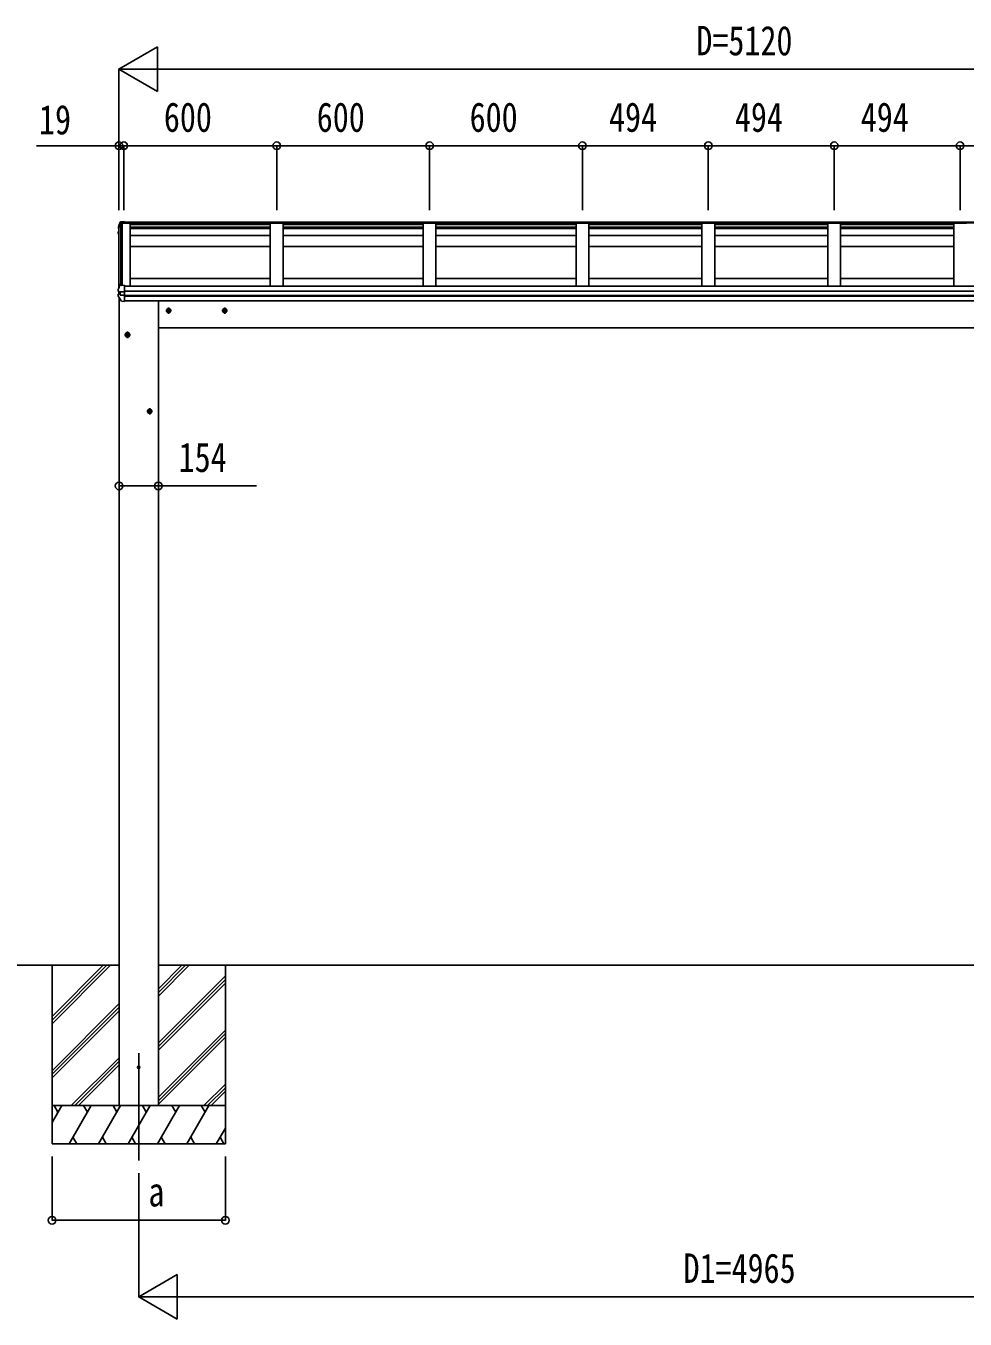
# Model space of a CAD drawing. Units: millimetres, scale not verified. Extents: x -14718 to 14718, y -10395 to 10395.
# Drawn here: x -10570 to -6884, y -6225 to -1153 of the extents above; entities that cross this region are included whole.
import ezdxf
from ezdxf.enums import TextEntityAlignment as Align

# ---------------------------------------------------------------- set-up
doc = ezdxf.new("R2010")
doc.units = ezdxf.units.MM
doc.header["$LTSCALE"] = 50
for name, color, linetype in [('0-3_YKK_12', 2, 'Continuous'), ('0-4_YKK_13', 4, 'Continuous'), ('0-5_YKK_A1', 4, 'Continuous'), ('0-6_YKK_D', 6, 'Continuous')]:
    doc.layers.add(name, color=color, linetype=linetype)
doc.styles.add('ＭＳ ゴシック', font='')
doc.styles.get('ＭＳ ゴシック').set_extended_font_data('MS Gothic')

msp = doc.modelspace()

# ---------------------------------------------------------------- linework, layer by layer
at = {"layer": '0-3_YKK_12'}
msp.add_line((-10127.43, -5181.55), (-10127.43, -5602.63), dxfattribs=at)
at = {"layer": '0-4_YKK_13'}
for p, q in [((-10198.11, -1926.48), (-10196.91, -1926.42)), ((-10196.76, -1926.21), (-10197.13, -1923.73)), ((-10196.91, -1926.42), (-10197.13, -1924.93)), ((-10182.93, -1920.5), (-10197.09, -1921.27)), ((-10185.93, -1925.6), (-10196.76, -1926.21)), ((-10196.76, -1926.21), (-10196.76, -1926.63)), ((-10196.76, -1926.59), (-10185.93, -1926.59)), ((-10185.93, -1923.36), (-10185.93, -1926.59)), ((-10185.93, -1923.36), (-10182.93, -1923.36)), ((-10182.93, -1920.5), (-10182.93, -1920.5)), ((-10182.93, -1920.5), (-10182.93, -1922.93)), ((-10182.93, -1923.36), (-10182.93, -1922.93)), ((-10207.81, -1961.47), (-10207.81, -1965.52)), ((-10207.76, -1961.14), (-10207.77, -1961.2)), ((-10207.41, -1942.53), (-10207.41, -1946.55)), ((-10204.93, -1963.89), (-10206.75, -1964.25)), ((-10206.35, -1947.82), (-10204.93, -1948.1)), ((-10204.93, -1959.88), (-10206.07, -1960.02)), ((-10205.78, -1965.58), (-10204.93, -1965.42)), ((-10204.93, -1946.22), (-10205.5, -1946.11)), ((-10204.93, -1946.57), (-10205.5, -1946.46)), ((-10182.93, -2170.75), (-10182.93, -2170.43)), ((-10182.93, -2171.44), (-10182.93, -2170.75)), ((-10182.93, -2193.65), (-10182.93, -2171.44)), ((-10207.97, -2212.38), (-10207.97, -2205.85)), ((-10207.5, -2193.82), (-10207.5, -2187.32)), ((-10199.93, -2203.47), (-10207.16, -2204.87)), ((-10206.64, -2194.82), (-10206.7, -2194.8)), ((-10206.64, -2194.82), (-10206.63, -2194.81)), ((-10199.38, -2195.75), (-10205.76, -2194.96)), ((-10199.93, -2195.68), (-10199.93, -2209.48)), ((-10182.93, -2195.75), (-10197.72, -2195.84)), ((-10182.93, -2209.6), (-10197.72, -2209.4)), ((-10182.93, -2194.91), (-10182.93, -2193.65)), ((-10182.93, -2195.75), (-10182.93, -2194.91)), ((-10182.93, -2209.6), (-10182.93, -2195.75)), ((-10182.93, -2211.51), (-10182.93, -2209.6)), ((-10182.93, -2213.03), (-10182.93, -2211.51)), ((-10182.93, -2233.51), (-10182.93, -2213.03)), ((-10195.31, -2232.82), (-10195.3, -2232.84)), ((-10182.93, -2233.91), (-10194.52, -2233.28)), ((-10182.93, -2233.91), (-10182.93, -2233.51)), ((-10021.44, -2269.8), (-9998.44, -2269.8)), ((-10009.94, -2282.31), (-10009.94, -2257.29)), ((-9801.44, -2269.8), (-9778.44, -2269.8)), ((-9789.94, -2282.31), (-9789.94, -2257.29)), ((-10182.94, -2364.8), (-10159.94, -2364.8)), ((-10171.44, -2377.31), (-10171.44, -2352.29)), ((-10095.94, -2664.8), (-10072.94, -2664.8)), ((-10084.44, -2677.31), (-10084.44, -2652.29))]:
    msp.add_line(p, q, dxfattribs=at)
for points in [[(-10199.74, -1922.48), (-10203.98, -1933.09), (-10207.33, -1942.04), (-10207.39, -1942.31), (-10207.4, -1942.37)], [(-10199.74, -1926.05), (-10200.73, -1928.54), (-10201.72, -1931.04), (-10202.69, -1933.54), (-10203.64, -1936.04), (-10204.58, -1938.55), (-10205.51, -1941.07), (-10206.43, -1943.59), (-10207.33, -1946.11)], [(-10182.93, -1922.93), (-10197.13, -1923.73), (-10197.13, -1924.93), (-10198.25, -1924.99)], [(-10196.83, -1926.63), (-10196.91, -1926.07), (-10196.91, -1926.42)], [(-10207.77, -1961.16), (-10207.8, -1961.33), (-10207.8, -1961.47)], [(-10207.64, -1966.16), (-10206.17, -1968.71), (-10204.93, -1970.83)], [(-10207.4, -1942.37), (-10207.4, -1942.48), (-10207.4, -1942.53)], [(-10199.57, -2166.18), (-10200.6, -2168.76), (-10201.63, -2171.35), (-10202.63, -2173.94), (-10203.62, -2176.54), (-10204.6, -2179.14), (-10205.56, -2181.75), (-10206.51, -2184.37), (-10207.45, -2186.98)], [(-10182.93, -2170.43), (-10196.93, -2171.11), (-10196.93, -2165.46), (-10198.69, -2165.56)], [(-10207.45, -2186.98), (-10207.5, -2187.19), (-10207.5, -2187.32)], [(-10204.16, -2195.04), (-10205.39, -2195), (-10206.63, -2194.81)], [(-10199.38, -2195.75), (-10199.13, -2195.78), (-10198.98, -2195.79)], [(-10009.94, -2277.31), (-10016.44, -2273.55), (-10016.44, -2266.05), (-10009.94, -2262.29)], [(-10009.94, -2277.31), (-10003.44, -2273.55), (-10003.44, -2266.05), (-10009.94, -2262.29)], [(-9789.94, -2277.31), (-9796.44, -2273.55), (-9796.44, -2266.05), (-9789.94, -2262.29)], [(-9789.94, -2277.31), (-9783.44, -2273.55), (-9783.44, -2266.05), (-9789.94, -2262.29)], [(-10171.44, -2372.31), (-10177.94, -2368.55), (-10177.94, -2361.05), (-10171.44, -2357.29)], [(-10171.44, -2372.31), (-10164.94, -2368.55), (-10164.94, -2361.05), (-10171.44, -2357.29)], [(-10084.44, -2672.31), (-10090.94, -2668.55), (-10090.94, -2661.05), (-10084.44, -2657.29)], [(-10084.44, -2672.31), (-10077.94, -2668.55), (-10077.94, -2661.05), (-10084.44, -2657.29)]]:
    msp.add_lwpolyline(points, dxfattribs=at)
for centre, radius in [((-10009.94, -2269.8), 8.5), ((-10009.94, -2269.8), 7.7), ((-10009.94, -2269.8), 6.5), ((-9789.94, -2269.8), 8.5), ((-9789.94, -2269.8), 7.7), ((-9789.94, -2269.8), 6.5), ((-10171.44, -2364.8), 8.5), ((-10171.44, -2364.8), 7.7), ((-10171.44, -2364.8), 6.5), ((-10084.44, -2664.8), 8.5), ((-10084.44, -2664.8), 7.7), ((-10084.44, -2664.8), 6.5), ((-10127.43, -5237.5), 5)]:
    msp.add_circle(centre, radius, dxfattribs=at)
for centre, radius, start, end in [((-9736, -2113.04), 498.52, 158.04646, 160.43093), ((-10198.16, -1926.69), 1.7, 92.9577, 157.99775), ((-10197.51, -1923.86), 2.62, 80.76, 148.16555), ((-10198.09, -1926.78), 0.3, 92.95769, 158.00506), ((-10206.51, -1965.52), 1.3, 100.8784, 209.72862), ((-10206.5, -1961.43), 1.3, 99.76805, 169.97457), ((-10206.11, -1946.55), 1.3, 160.55137, 259.11062), ((-10206.05, -1962.35), 2.32, 92.65141, 119.69627), ((-10205.73, -1965.88), 0.299, 100.87832, 209.80871), ((-9773.17, -1717.26), 499.04, 209.85327, 210.09589), ((-9773.17, -1717.61), 499.04, 209.85327, 210.09589), ((-10205.44, -1946.17), 0.299, 160.48478, 259.11069), ((-10205.44, -1945.82), 0.3, 212.93591, 259.04607), ((-10198.64, -2166.56), 1, 92.95955, 157.94622), ((-10206.98, -2205.85), 0.998, 100.914, 179.94879), ((-10206.97, -2212.38), 1, 180, 210.67851), ((-9813.03, -1978.68), 459.05, 210.67556, 213.61643), ((-10206.5, -2193.82), 1, 180, 258.54639), ((-10200.27, -2193.12), 16.37, 271.41275, 274.51688), ((-10194.46, -2232.28), 1, 213.61937, 266.89265)]:
    msp.add_arc(centre, radius, start, end, dxfattribs=at)
for centre, major_axis, ratio, start_param, end_param in [((-10198.93, -2209.28), (1, 0.195), 0.067217, 3.1284981, 3.4826308), ((-10199.08, -2188.23), (-9.96, 2.12), 0.734427, 1.7356015, 1.8609052), ((-10199.08, -2217), (9.97, 1.96), 0.736539, 1.29146, 1.4167637)]:
    msp.add_ellipse(centre, major_axis=major_axis, ratio=ratio, start_param=start_param, end_param=end_param, dxfattribs=at)
at = {"layer": '0-5_YKK_A1'}
for p, q in [((-10204.93, -1945.19), (-10197.81, -1926.63)), ((-10197.93, -1926.95), (-10197.93, -2165.52)), ((-10197.81, -1926.63), (-10160.93, -1926.63)), ((-10192.23, -2170.88), (-10192.23, -1926.63)), ((-10185.93, -1925.06), (-5103.93, -1925.06)), ((-10160.93, -1926.63), (-10160.93, -2173.46)), ((-9560.93, -1926.63), (-9610.93, -1926.63)), ((-9610.93, -1926.63), (-9610.93, -2173.46)), ((-9560.93, -1926.63), (-9610.93, -1926.63)), ((-9560.93, -1926.63), (-9560.93, -2173.46)), ((-8960.93, -1926.63), (-9010.93, -1926.63)), ((-9010.93, -1926.63), (-9010.93, -2173.46)), ((-8960.93, -1926.63), (-8960.93, -2173.46)), ((-8360.93, -1926.63), (-8410.93, -1926.63)), ((-8410.93, -1926.63), (-8410.93, -2173.46)), ((-8360.93, -1926.63), (-8360.93, -2173.46)), ((-7866.93, -1926.63), (-7916.93, -1926.63)), ((-7916.93, -1926.63), (-7916.93, -2173.46)), ((-7866.93, -1926.63), (-7866.93, -2173.46)), ((-7372.93, -1926.63), (-7422.93, -1926.63)), ((-7422.93, -1926.63), (-7422.93, -2173.46)), ((-7372.93, -1926.63), (-7372.93, -2173.46)), ((-6878.93, -1926.63), (-6928.93, -1926.63)), ((-6928.93, -1926.63), (-6928.93, -2173.46)), ((-10204.93, -1945.19), (-10204.93, -2180.03)), ((-10160.93, -1932.11), (-9610.93, -1932.11)), ((-10160.93, -1942.14), (-9610.93, -1942.14)), ((-10160.93, -1947), (-9610.93, -1947)), ((-10160.93, -1948.51), (-9610.93, -1948.51)), ((-9610.93, -1975.47), (-10160.93, -1975.47)), ((-9010.93, -1932.11), (-9560.93, -1932.11)), ((-9010.93, -1942.14), (-9560.93, -1942.14)), ((-9010.93, -1947), (-9560.93, -1947)), ((-9010.93, -1948.51), (-9560.93, -1948.51)), ((-9010.93, -1975.47), (-9560.93, -1975.47)), ((-8410.93, -1932.11), (-8960.93, -1932.11)), ((-8410.93, -1942.14), (-8960.93, -1942.14)), ((-8410.93, -1947), (-8960.93, -1947)), ((-8410.93, -1948.51), (-8960.93, -1948.51)), ((-8410.93, -1975.47), (-8960.93, -1975.47)), ((-7916.93, -1932.11), (-8360.93, -1932.11)), ((-7916.93, -1942.14), (-8360.93, -1942.14)), ((-7916.93, -1947), (-8360.93, -1947)), ((-7916.93, -1948.51), (-8360.93, -1948.51)), ((-7916.93, -1975.47), (-8360.93, -1975.47)), ((-7866.93, -1932.11), (-7422.93, -1932.11)), ((-7866.93, -1942.14), (-7422.93, -1942.14)), ((-7866.93, -1947), (-7422.93, -1947)), ((-7866.93, -1948.51), (-7422.93, -1948.51)), ((-7866.93, -1975.47), (-7422.93, -1975.47)), ((-6928.93, -1932.11), (-7372.93, -1932.11)), ((-6928.93, -1942.14), (-7372.93, -1942.14)), ((-6928.93, -1947), (-7372.93, -1947)), ((-6928.93, -1948.51), (-7372.93, -1948.51)), ((-6928.93, -1975.47), (-7372.93, -1975.47)), ((-9610.93, -2017.99), (-10160.93, -2017.99)), ((-9010.93, -2017.99), (-9560.93, -2017.99)), ((-8410.93, -2017.99), (-8960.93, -2017.99)), ((-7916.93, -2017.99), (-8360.93, -2017.99)), ((-7866.93, -2017.99), (-7422.93, -2017.99)), ((-6928.93, -2017.99), (-7372.93, -2017.99)), ((-10182.93, -2173.46), (-5106.93, -2173.46)), ((-9610.93, -2144.05), (-10160.93, -2144.05)), ((-9010.93, -2144.05), (-9560.93, -2144.05)), ((-8410.93, -2144.05), (-8960.93, -2144.05)), ((-7916.93, -2144.05), (-8360.93, -2144.05)), ((-7866.93, -2144.05), (-7422.93, -2144.05)), ((-6928.93, -2144.05), (-7372.93, -2144.05)), ((-10204.93, -2195.06), (-10204.93, -2204.44)), ((-10182.93, -2192.99), (-5106.93, -2192.99)), ((-10182.93, -2193.89), (-5106.93, -2193.89)), ((-10182.93, -2211.13), (-5106.93, -2211.13)), ((-10182.93, -2213.09), (-5106.93, -2213.09)), ((-10182.93, -2231.12), (-5106.93, -2231.12)), ((-10050.43, -2337.5), (-5239.43, -2337.5)), ((-10204.43, -4837.5), (-10743.99, -4837.5)), ((-10467.43, -4837.5), (-10467.43, -5537.5)), ((-10467.43, -5038.48), (-10266.45, -4837.5)), ((-10467.43, -5052.62), (-10252.31, -4837.5)), ((-10467.43, -5066.76), (-10238.17, -4837.5)), ((-5239.43, -4837.5), (-10050.43, -4837.5)), ((-10050.43, -4958.13), (-9929.8, -4837.5)), ((-10050.43, -4943.99), (-9943.94, -4837.5)), ((-10049.93, -4929.35), (-9958.08, -4837.5)), ((-9787.43, -4837.5), (-9787.43, -5537.5)), ((-10050.43, -5141.98), (-9787.43, -4878.98)), ((-10050.43, -5156.12), (-9787.43, -4893.12)), ((-10050.43, -5170.26), (-9787.43, -4907.26)), ((-10467.43, -5250.61), (-10204.43, -4987.61)), ((-10467.43, -5264.75), (-10204.43, -5001.75)), ((-10467.43, -5278.89), (-10204.43, -5015.9)), ((-10050.43, -5354.11), (-9787.43, -5091.11)), ((-10050.43, -5368.25), (-9787.43, -5105.25)), ((-10050.43, -5382.39), (-9787.43, -5119.39)), ((-10392.19, -5387.5), (-10204.43, -5199.74)), ((-10378.05, -5387.5), (-10204.43, -5213.88)), ((-10363.9, -5387.5), (-10204.43, -5228.03)), ((-9871.69, -5387.5), (-9787.43, -5303.24)), ((-9857.55, -5387.5), (-9787.43, -5317.38)), ((-9843.4, -5387.5), (-9787.43, -5331.53)), ((-9787.43, -5387.5), (-10467.43, -5387.5)), ((-10467.43, -5453.58), (-10429.28, -5387.5)), ((-10444.28, -5413.48), (-10459.28, -5387.5)), ((-10400.41, -5537.5), (-10313.81, -5387.5)), ((-10328.81, -5413.48), (-10343.81, -5387.5)), ((-10284.94, -5537.5), (-10198.34, -5387.5)), ((-10213.34, -5413.48), (-10228.34, -5387.5)), ((-10049.93, -5387.5), (-10204.93, -5387.5)), ((-10194.93, -5387.5), (-10059.93, -5387.5)), ((-10169.47, -5537.5), (-10082.87, -5387.5)), ((-10097.87, -5413.48), (-10112.87, -5387.5)), ((-10054, -5537.5), (-9967.4, -5387.5)), ((-9982.4, -5413.48), (-9997.4, -5387.5)), ((-9938.53, -5537.5), (-9851.93, -5387.5)), ((-9881.93, -5387.5), (-9866.93, -5413.48)), ((-9823.06, -5537.5), (-9787.43, -5475.78)), ((-10385.42, -5511.52), (-10370.42, -5537.5)), ((-10269.94, -5511.52), (-10254.94, -5537.5)), ((-10154.47, -5511.52), (-10139.48, -5537.5)), ((-10039, -5511.52), (-10024.01, -5537.5)), ((-9923.53, -5511.52), (-9908.54, -5537.5)), ((-9808.06, -5511.52), (-9793.07, -5537.5)), ((-10467.43, -5537.5), (-9787.43, -5537.5))]:
    msp.add_line(p, q, dxfattribs=at)
for points in [[(-10185.93, -1926.63), (-10185.93, -1923.36), (-5103.93, -1923.36)], [(-10204.43, -2218.53), (-10204.43, -4837.5), (-10204.43, -5387.5)], [(-10050.43, -2231.12), (-10050.43, -4837.5), (-10050.43, -5387.5)]]:
    msp.add_lwpolyline(points, dxfattribs=at)
at = {"layer": '0-6_YKK_D'}
for p, q in [((-10204.93, -1323.36), (-10053.38, -1235.86)), ((-10053.38, -1410.86), (-10053.38, -1235.86)), ((-10204.93, -1875.92), (-10204.93, -1322.36)), ((-10204.93, -1323.36), (-10053.38, -1410.86)), ((-10204.93, -1323.36), (-9901.82, -1323.36)), ((-10029.93, -1323.36), (-5259.93, -1323.36)), ((-10204.93, -1875.92), (-10204.93, -1622.36)), ((-10185.93, -1875.92), (-10185.93, -1622.36)), ((-10185.93, -1875.92), (-10185.93, -1622.36)), ((-9585.93, -1875.92), (-9585.93, -1622.36)), ((-9585.93, -1875.92), (-9585.93, -1622.36)), ((-8985.93, -1875.92), (-8985.93, -1622.36)), ((-8985.93, -1875.92), (-8985.93, -1622.36)), ((-8385.93, -1875.92), (-8385.93, -1622.36)), ((-8385.93, -1875.92), (-8385.93, -1622.36)), ((-7891.93, -1875.92), (-7891.93, -1622.36)), ((-7891.93, -1875.92), (-7891.93, -1622.36)), ((-7397.93, -1875.92), (-7397.93, -1622.36)), ((-7397.93, -1875.92), (-7397.93, -1622.36)), ((-6903.93, -1875.92), (-6903.93, -1622.36)), ((-6903.93, -1875.92), (-6903.93, -1622.36)), ((-10204.93, -1623.36), (-10528.73, -1623.36)), ((-10185.93, -1623.36), (-10204.93, -1623.36)), ((-10185.93, -1623.36), (-9585.93, -1623.36)), ((-10185.93, -1623.36), (-10126.43, -1623.36)), ((-9585.93, -1623.36), (-8985.93, -1623.36)), ((-8985.93, -1623.36), (-8385.93, -1623.36)), ((-8385.93, -1623.36), (-7891.93, -1623.36)), ((-7891.93, -1623.36), (-7397.93, -1623.36)), ((-7397.93, -1623.36), (-6903.93, -1623.36)), ((-6903.93, -1623.36), (-6303.93, -1623.36)), ((-10467.43, -5587.5), (-10467.43, -5838.5)), ((-9787.43, -5587.5), (-9787.43, -5838.5)), ((-10127.43, -5652.63), (-10127.43, -6138.5)), ((-9787.43, -5837.5), (-10467.43, -5837.5)), ((-10127.43, -6137.5), (-9975.88, -6050)), ((-9975.88, -6225), (-9975.88, -6050)), ((-10127.43, -6137.5), (-9975.88, -6225)), ((-10127.43, -6137.5), (-9824.32, -6137.5)), ((-9952.43, -6137.5), (-5337.43, -6137.5))]:
    msp.add_line(p, q, dxfattribs=at)
msp.add_lwpolyline([(-10204.43, -2957.33), (-10050.43, -2957.33), (-9665.33, -2957.33)], dxfattribs=at)
for centre in [(-10204.93, -1623.36), (-10185.93, -1623.36), (-10185.93, -1623.36), (-9585.93, -1623.36), (-9585.93, -1623.36), (-8985.93, -1623.36), (-8985.93, -1623.36), (-8385.93, -1623.36), (-8385.93, -1623.36), (-7891.93, -1623.36), (-7891.93, -1623.36), (-7397.93, -1623.36), (-7397.93, -1623.36), (-6903.93, -1623.36), (-6903.93, -1623.36), (-10204.43, -2957.33), (-10050.43, -2957.33), (-10467.43, -5837.5), (-9787.43, -5837.5)]:
    msp.add_circle(centre, 14.88, dxfattribs=at)

# ---------------------------------------------------------------- texts
at = {"layer": '0-6_YKK_D', "style": 'ＭＳ ゴシック', "width": 0.8}
for s, p in [('D=5120', (-7938.93, -1303.36)), ('19', (-10518.73, -1613.36)), ('600', (-10028.73, -1603.36)), ('600', (-9428.73, -1603.36)), ('600', (-8828.73, -1603.36)), ('494', (-8281.73, -1603.36)), ('494', (-7787.73, -1603.36)), ('494', (-7293.73, -1603.36)), ('154', (-9970.93, -2937.33)), ('a', (-10089.49, -5817.5)), ('D1=4965', (-7989.33, -6117.5))]:
    msp.add_text(s, height=115.5, dxfattribs=at).set_placement(p, align=Align.BOTTOM_LEFT)

doc.saveas('drawing.dxf')
